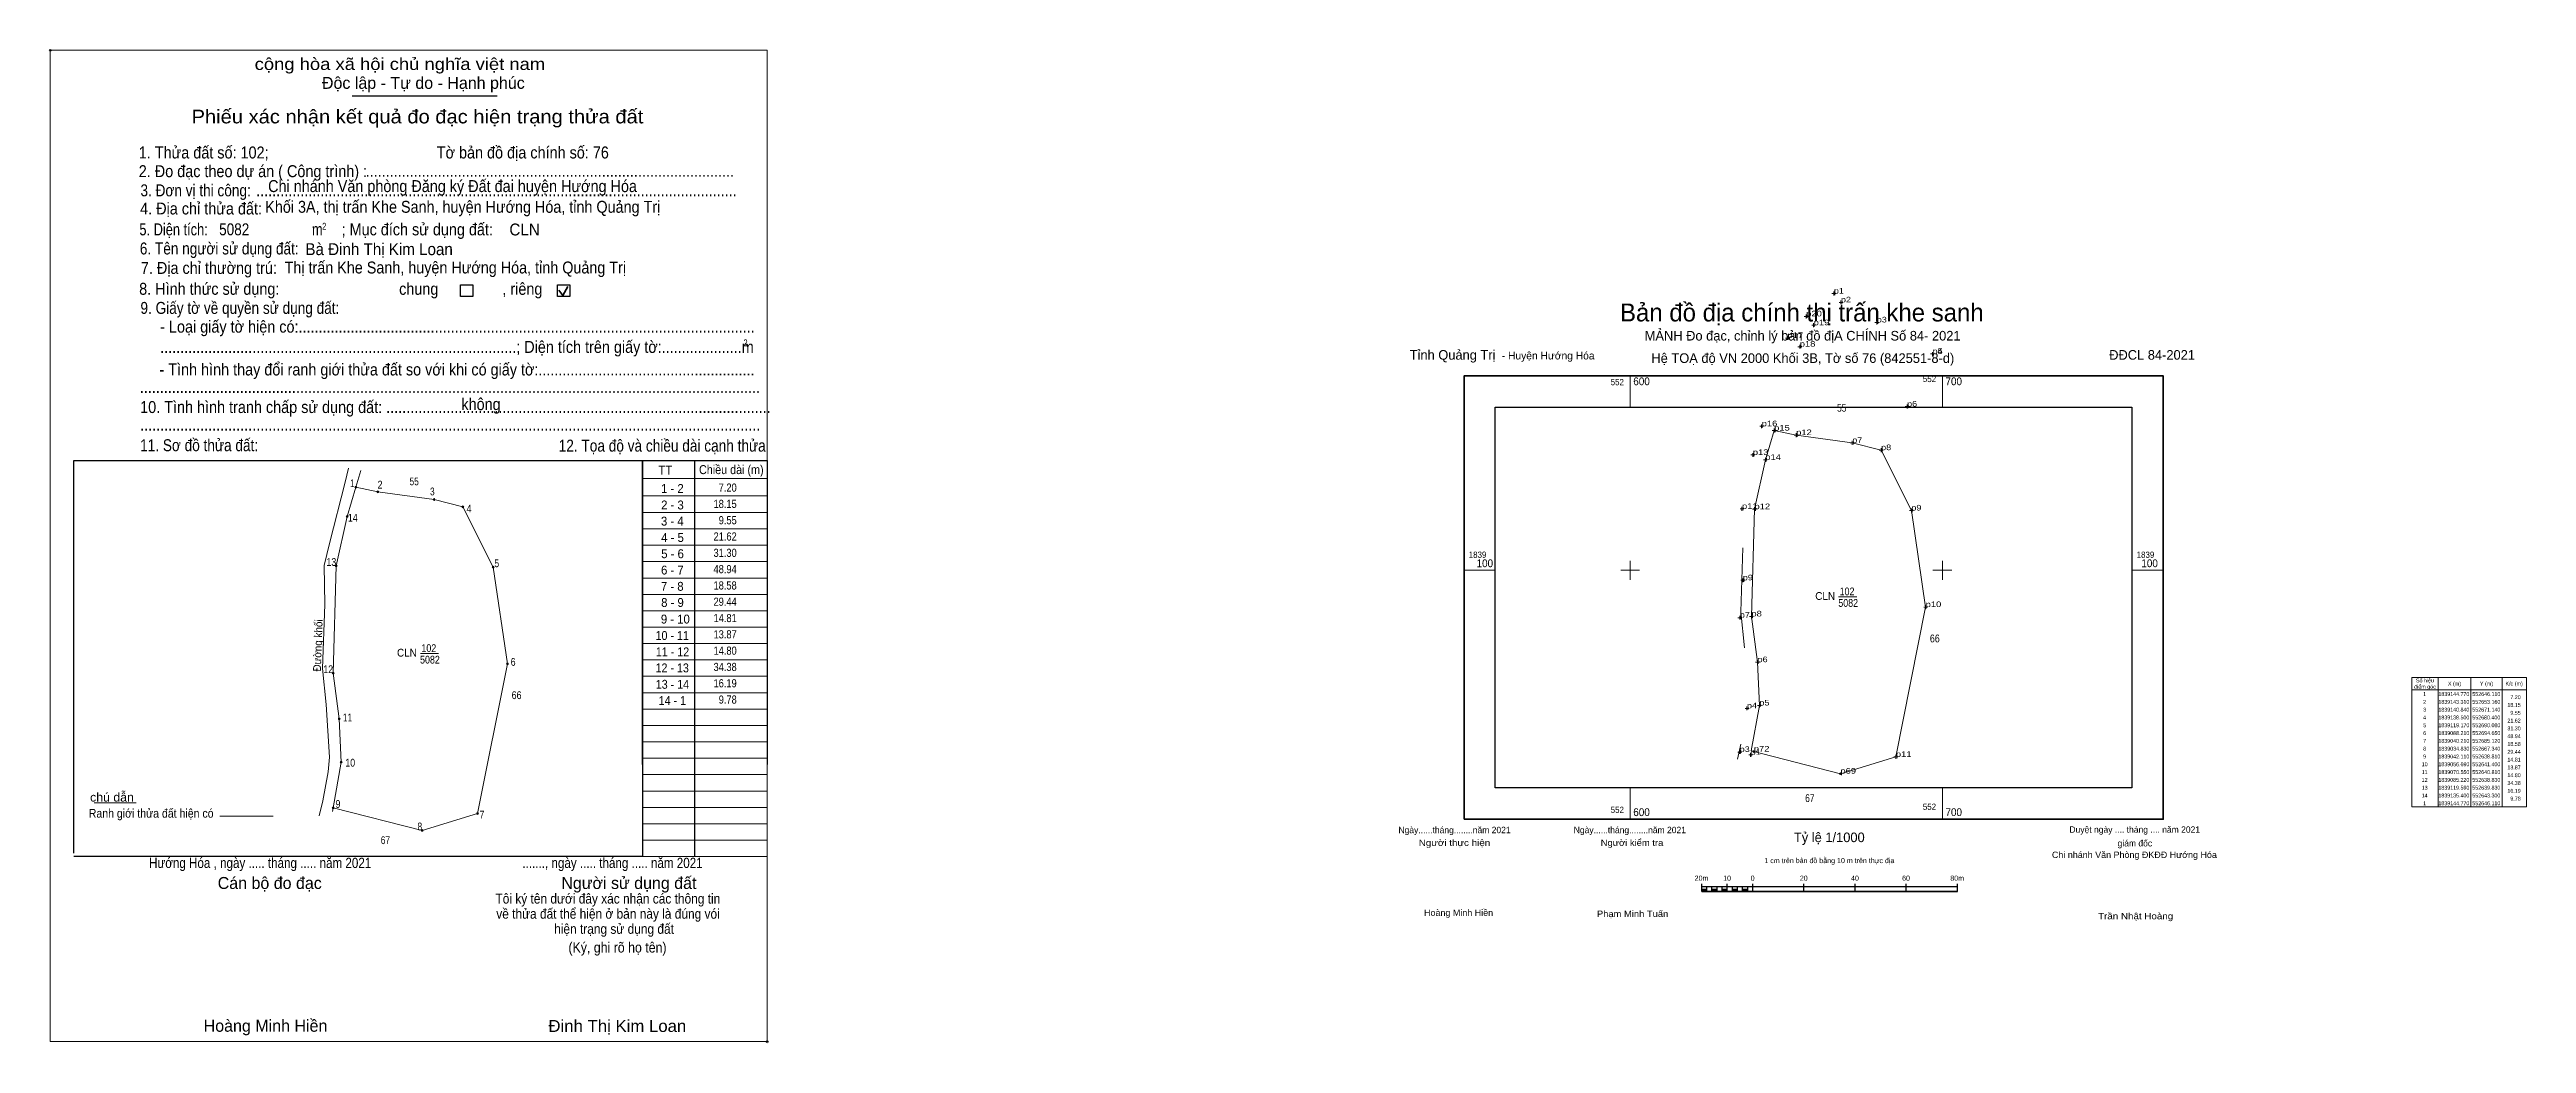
# Model space of a CAD drawing. Header units: metres. Extents: x 552094 to 552887, y 1838948 to 1839267.
import ezdxf
from ezdxf.enums import TextEntityAlignment as Align

# ---------------------------------------------------------------- set-up
doc = ezdxf.new("R2010")
doc.units = ezdxf.units.M
doc.header["$PDMODE"] = 32
doc.header["$PDSIZE"] = 0.5
for name, color, linetype, lineweight in [('1', 7, 'Continuous', 13), ('10', 7, 'Continuous', 13), ('13', 7, 'Continuous', 13), ('15', 7, 'Continuous', 13), ('17', 7, 'Continuous', 13), ('2', 7, 'Continuous', 25), ('23', 7, 'Continuous', 13), ('30', 7, 'Continuous', 13), ('6', 7, 'Continuous', 13), ('63', 7, 'Continuous', 13), ('7', 7, 'Continuous', 13)]:
    doc.layers.add(name, color=color, linetype=linetype, lineweight=lineweight)
doc.layers.add('12', color=7, linetype='Continuous')

msp = doc.modelspace()

# ---------------------------------------------------------------- hatches: boundary and pattern name
at = {"layer": '2'}
for points in [[(552622.91, 1838997.06), (552624.55, 1838997.06), (552624.55, 1838997.88), (552622.91, 1838997.88)], [(552626.19, 1838997.06), (552627.83, 1838997.06), (552627.83, 1838997.88), (552626.19, 1838997.88)], [(552629.47, 1838997.06), (552631.1, 1838997.06), (552631.1, 1838997.88), (552629.47, 1838997.88)], [(552632.74, 1838997.06), (552634.38, 1838997.06), (552634.38, 1838997.88), (552632.74, 1838997.88)], [(552636.02, 1838997.06), (552637.66, 1838997.06), (552637.66, 1838997.88), (552636.02, 1838997.88)]]:
    msp.add_hatch(color=256, dxfattribs=at).paths.add_polyline_path(points)
at = {"layer": '63'}
for points in [[(552192.09, 1839126.6, 1), (552191.49, 1839126.6, 1)], [(552199.14, 1839125.14, 1), (552198.54, 1839125.14, 1)], [(552217.12, 1839122.67, 1), (552216.52, 1839122.67, 1)], [(552189.28, 1839117.23, 1), (552188.68, 1839117.23, 1)], [(552226.38, 1839120.33, 1), (552225.78, 1839120.33, 1)], [(552185.81, 1839101.42, 1), (552185.21, 1839101.42, 1)], [(552236.06, 1839101, 1), (552235.46, 1839101, 1)], [(552184.81, 1839067.05, 1), (552184.21, 1839067.05, 1)], [(552240.63, 1839070.04, 1), (552240.03, 1839070.04, 1)], [(552186.79, 1839052.38, 1), (552186.19, 1839052.38, 1)], [(552187.38, 1839038.52, 1), (552186.78, 1839038.52, 1)], [(552184.79, 1839023.94, 1), (552184.19, 1839023.94, 1)], [(552231.1, 1839022.04, 1), (552230.5, 1839022.04, 1)], [(552213.32, 1839016.66, 1), (552212.72, 1839016.66, 1)]]:
    msp.add_hatch(color=256, dxfattribs=at).paths.add_polyline_path(points)

# ---------------------------------------------------------------- linework, layer by layer
at = {"layer": '1'}
msp.add_lwpolyline([(552191.79, 1839126.6), (552198.84, 1839125.14), (552216.82, 1839122.67), (552226.08, 1839120.33), (552235.76, 1839101), (552240.33, 1839070.04), (552230.8, 1839022.04), (552213.02, 1839016.66), (552184.49, 1839023.94), (552187.08, 1839038.52), (552186.49, 1839052.38), (552184.51, 1839067.05), (552185.51, 1839101.42), (552188.98, 1839117.23)], close=True, dxfattribs=at)
at = {"layer": '10'}
for p, q in [((552634.37, 1839039.48), (552635.48, 1839044.31)), ((552180.05, 1839021.31), (552181.16, 1839026.14))]:
    msp.add_line(p, q, dxfattribs=at)
msp.add_lwpolyline([(552646.11, 1839144.77), (552653.16, 1839143.31), (552671.14, 1839140.84), (552680.4, 1839138.5), (552690.08, 1839119.17), (552694.65, 1839088.21), (552685.12, 1839040.21), (552667.34, 1839034.83), (552638.81, 1839042.11), (552641.4, 1839056.69), (552640.81, 1839070.55), (552638.83, 1839085.22), (552639.83, 1839119.59), (552643.3, 1839135.4)], close=True, dxfattribs=at)
for points in [[(552636.12, 1839107.23), (552635.42, 1839086.72), (552636.62, 1839075.2)], [(552181.8, 1839089.06), (552181.1, 1839068.55), (552182.3, 1839057.03)]]:
    msp.add_lwpolyline(points, dxfattribs=at)
at = {"layer": '13'}
for p, q in [((552666.78, 1839091.46), (552672.6, 1839091.46)), ((552212.46, 1839073.29), (552218.28, 1839073.29))]:
    msp.add_line(p, q, dxfattribs=at)
at = {"layer": '15'}
for p, q in [((552191.79, 1839126.6), (552193.42, 1839131.94)), ((552184.27, 1839022.71), (552184.49, 1839023.94))]:
    msp.add_line(p, q, dxfattribs=at)
for points in [[(552184.51, 1839067.05), (552185.51, 1839101.42), (552188.98, 1839117.23), (552191.79, 1839126.6)], [(552226.08, 1839120.33), (552216.82, 1839122.67), (552198.84, 1839125.14), (552191.79, 1839126.6)], [(552184.51, 1839067.05), (552186.49, 1839052.38), (552187.08, 1839038.52), (552184.49, 1839023.94), (552213.02, 1839016.66), (552230.8, 1839022.04)]]:
    msp.add_lwpolyline(points, dxfattribs=at)
at = {"layer": '17'}
msp.add_line((552107.91, 1839025.5), (552121.44, 1839025.5), dxfattribs=at)
at = {"layer": '2'}
for p, q in [((552190.64, 1839252.06), (552237.08, 1839252.06)), ((552101.39, 1839135.16), (552283.56, 1839135.16)), ((552101.39, 1839009.31), (552101.39, 1839135.16)), ((552283.56, 1839135.16), (552283.56, 1839008.28)), ((552283.56, 1839008.28), (552101.39, 1839008.28)), ((552622.91, 1838997.06), (552622.91, 1838999.52)), ((552622.91, 1838998.7), (552704.81, 1838998.7)), ((552624.55, 1838997.06), (552624.55, 1838998.7)), ((552626.19, 1838997.06), (552626.19, 1838998.7)), ((552627.83, 1838997.06), (552627.83, 1838998.7)), ((552629.47, 1838997.06), (552629.47, 1838998.7)), ((552631.1, 1838997.06), (552631.1, 1838999.52)), ((552632.74, 1838997.06), (552632.74, 1838998.7)), ((552634.38, 1838997.06), (552634.38, 1838998.7)), ((552636.02, 1838997.06), (552636.02, 1838998.7)), ((552637.66, 1838997.06), (552637.66, 1838998.7)), ((552639.29, 1838997.06), (552639.29, 1838999.52)), ((552655.67, 1838997.06), (552655.67, 1838999.52)), ((552672.05, 1838997.06), (552672.05, 1838999.52)), ((552688.43, 1838997.06), (552688.43, 1838999.52)), ((552704.81, 1838997.06), (552704.81, 1838999.52))]:
    msp.add_line(p, q, dxfattribs=at)
at = {"layer": '2', "lineweight": 35}
for p, q in [((552256.79, 1839189.81), (552258.1, 1839188.11)), ((552258.1, 1839188.11), (552259.69, 1839190.96))]:
    msp.add_line(p, q, dxfattribs=at)
at = {"layer": '2', "lineweight": 53}
msp.add_line((552622.91, 1838997.06), (552704.81, 1838997.06), dxfattribs=at)
at = {"layer": '2', "lineweight": 13}
for points in [[(552093.91, 1839266.63), (552323.56, 1839266.63), (552323.56, 1838948.99), (552093.91, 1838948.99)], [(552622.91, 1838997.06), (552624.55, 1838997.06), (552624.55, 1838997.88), (552622.91, 1838997.88)], [(552626.19, 1838997.06), (552627.83, 1838997.06), (552627.83, 1838997.88), (552626.19, 1838997.88)], [(552629.47, 1838997.06), (552631.1, 1838997.06), (552631.1, 1838997.88), (552629.47, 1838997.88)], [(552632.74, 1838997.06), (552634.38, 1838997.06), (552634.38, 1838997.88), (552632.74, 1838997.88)], [(552636.02, 1838997.06), (552637.66, 1838997.06), (552637.66, 1838997.88), (552636.02, 1838997.88)]]:
    msp.add_lwpolyline(points, close=True, dxfattribs=at)
at = {"layer": '2'}
for points in [[(552225.31, 1839191.45), (552229.26, 1839191.45), (552229.26, 1839187.77), (552225.31, 1839187.77)], [(552256.34, 1839191.45), (552260.29, 1839191.45), (552260.29, 1839187.77), (552256.34, 1839187.77)]]:
    msp.add_lwpolyline(points, close=True, dxfattribs=at)
for p in [(552093.91, 1839266.63), (552323.56, 1838948.99)]:
    msp.add_point(p, dxfattribs=at)
at = {"layer": '23'}
msp.add_line((552181.63, 1839101.53), (552181.8, 1839089.06), dxfattribs=at)
for points in [[(552181.63, 1839101.53), (552183.39, 1839108.54), (552188.34, 1839128.25), (552189.43, 1839132.78)], [(552182.3, 1839057.03), (552183.34, 1839040.17), (552182.94, 1839035.4), (552181.16, 1839026.14)]]:
    msp.add_lwpolyline(points, dxfattribs=at)
at = {"layer": '30', "lineweight": 25}
for p, q in [((552283.56, 1839037.77), (552283.56, 1839135.16)), ((552300.27, 1839135.16), (552300.27, 1839008.28))]:
    msp.add_line(p, q, dxfattribs=at)
at = {"layer": '30'}
for p, q in [((552283.56, 1839129.43), (552323.56, 1839129.43)), ((552283.56, 1839123.86), (552323.56, 1839123.86)), ((552283.46, 1839118.51), (552323.45, 1839118.51)), ((552283.56, 1839113.29), (552323.56, 1839113.29)), ((552283.56, 1839108.03), (552323.56, 1839108.03)), ((552283.56, 1839102.78), (552323.56, 1839102.78)), ((552283.56, 1839097.53), (552323.56, 1839097.53)), ((552283.56, 1839092.28), (552323.56, 1839092.28)), ((552283.56, 1839087.03), (552323.56, 1839087.03)), ((552283.56, 1839081.78), (552323.56, 1839081.78)), ((552283.56, 1839076.53), (552323.56, 1839076.53)), ((552283.56, 1839071.28), (552323.56, 1839071.28)), ((552283.56, 1839066.03), (552323.56, 1839066.03)), ((552283.56, 1839060.78), (552323.56, 1839060.78)), ((552283.56, 1839055.53), (552323.56, 1839055.53)), ((552283.56, 1839050.28), (552323.56, 1839050.28)), ((552283.56, 1839045.03), (552323.56, 1839045.03)), ((552283.56, 1839039.78), (552323.56, 1839039.78)), ((552283.56, 1839034.53), (552323.56, 1839034.53)), ((552283.56, 1839029.28), (552323.56, 1839029.28)), ((552283.56, 1839029.26), (552323.56, 1839029.26)), ((552283.56, 1839024.03), (552323.56, 1839024.03)), ((552283.56, 1839018.78), (552323.56, 1839018.78)), ((552283.56, 1839013.53), (552323.56, 1839013.53)), ((552283.56, 1839008.28), (552323.56, 1839008.28))]:
    msp.add_line(p, q, dxfattribs=at)
at = {"layer": '30', "lineweight": 25}
msp.add_lwpolyline([(552283.56, 1839135.16), (552323.56, 1839135.16), (552323.56, 1839037.77)], dxfattribs=at)
at = {"layer": '6'}
msp.add_line((552148.18, 1839021.23), (552165.29, 1839021.23), dxfattribs=at)
at = {"layer": '63'}
for p, q in [((552600, 1839152.31), (552600, 1839162.31)), ((552700, 1839152.31), (552700, 1839162.31)), ((552546.79, 1839100), (552556.79, 1839100)), ((552597, 1839100), (552603, 1839100)), ((552600, 1839097), (552600, 1839103)), ((552697, 1839100), (552703, 1839100)), ((552700, 1839097), (552700, 1839103)), ((552760.75, 1839100), (552770.75, 1839100)), ((552850.42, 1839061.69), (552887.12, 1839061.69)), ((552858.82, 1839065.69), (552858.82, 1839024.19)), ((552869.32, 1839065.69), (552869.32, 1839024.19)), ((552879.32, 1839065.69), (552879.32, 1839024.19)), ((552600, 1839020.25), (552600, 1839030.25)), ((552700, 1839020.25), (552700, 1839030.25))]:
    msp.add_line(p, q, dxfattribs=at)
at = {"layer": '63', "lineweight": 40}
msp.add_lwpolyline([(552546.79, 1839020.25), (552546.79, 1839162.31), (552770.75, 1839162.31), (552770.75, 1839020.25)], close=True, dxfattribs=at)
at = {"layer": '63', "lineweight": 25}
msp.add_lwpolyline([(552556.79, 1839030.25), (552556.79, 1839152.31), (552760.75, 1839152.31), (552760.75, 1839030.25)], close=True, dxfattribs=at)
msp.add_lwpolyline([(552556.79, 1839030.25), (552556.79, 1839152.31), (552760.75, 1839152.31), (552760.75, 1839030.25)], close=True, dxfattribs=at)
msp.add_lwpolyline([(552556.79, 1839030.25), (552556.79, 1839152.31), (552760.75, 1839152.31), (552760.75, 1839030.25)], close=True, dxfattribs=at)
at = {"layer": '63'}
msp.add_lwpolyline([(552850.42, 1839065.69), (552887.12, 1839065.69), (552887.12, 1839024.19), (552850.42, 1839024.19)], close=True, dxfattribs=at)
for centre in [(552191.79, 1839126.6), (552198.84, 1839125.14), (552216.82, 1839122.67), (552188.98, 1839117.23), (552226.08, 1839120.33), (552185.51, 1839101.42), (552235.76, 1839101), (552184.51, 1839067.05), (552240.33, 1839070.04), (552186.49, 1839052.38), (552187.08, 1839038.52), (552184.49, 1839023.94), (552230.8, 1839022.04), (552213.02, 1839016.66)]:
    msp.add_circle(centre, 0.3, dxfattribs=at)
at = {"layer": '7'}
for p, q in [((552665.87, 1839188.68), (552664.63, 1839188.68)), ((552665.25, 1839188.05), (552665.25, 1839189.3)), ((552668.14, 1839185.85), (552666.9, 1839185.85)), ((552667.52, 1839185.23), (552667.52, 1839186.48)), ((552657, 1839181.36), (552655.75, 1839181.36)), ((552656.38, 1839180.73), (552656.38, 1839181.98)), ((552659.41, 1839178.53), (552658.16, 1839178.53)), ((552658.78, 1839177.9), (552658.78, 1839179.15)), ((552679.63, 1839179.42), (552678.38, 1839179.42)), ((552679, 1839178.8), (552679, 1839180.04)), ((552651.02, 1839174.44), (552649.77, 1839174.44)), ((552650.4, 1839173.82), (552650.4, 1839175.07)), ((552654.94, 1839171.66), (552653.69, 1839171.66)), ((552654.32, 1839171.03), (552654.32, 1839172.28)), ((552697.5, 1839169.33), (552696.25, 1839169.33)), ((552697.51, 1839169.33), (552696.26, 1839169.33)), ((552696.87, 1839168.7), (552696.87, 1839169.95)), ((552696.88, 1839168.7), (552696.88, 1839169.95)), ((552688.71, 1839151.83), (552688.71, 1839153.08)), ((552642.74, 1839146.15), (552641.49, 1839146.15)), ((552642.12, 1839145.52), (552642.12, 1839146.77)), ((552646.11, 1839144.14), (552646.11, 1839145.39)), ((552689.34, 1839152.46), (552688.09, 1839152.46)), ((552639.29, 1839136.33), (552639.29, 1839137.58)), ((552646.74, 1839144.77), (552645.49, 1839144.77)), ((552653.79, 1839143.31), (552652.54, 1839143.31)), ((552653.16, 1839142.68), (552653.16, 1839143.93)), ((552671.76, 1839140.84), (552670.52, 1839140.84)), ((552671.14, 1839140.21), (552671.14, 1839141.46)), ((552681.02, 1839138.5), (552679.77, 1839138.5)), ((552680.39, 1839137.88), (552680.39, 1839139.13)), ((552639.91, 1839136.96), (552638.66, 1839136.96)), ((552643.92, 1839135.4), (552642.67, 1839135.4)), ((552643.3, 1839134.77), (552643.3, 1839136.02)), ((552636.44, 1839119.69), (552635.19, 1839119.69)), ((552635.82, 1839119.07), (552635.82, 1839120.31)), ((552640.45, 1839119.59), (552639.21, 1839119.59)), ((552639.83, 1839118.97), (552639.83, 1839120.22)), ((552690.71, 1839119.17), (552689.46, 1839119.17)), ((552690.08, 1839118.54), (552690.08, 1839119.79)), ((552636.7, 1839096.79), (552635.45, 1839096.79)), ((552636.08, 1839096.17), (552636.08, 1839097.41)), ((552635.74, 1839084.81), (552634.49, 1839084.81)), ((552635.12, 1839084.19), (552635.12, 1839085.44)), ((552639.45, 1839085.22), (552638.21, 1839085.22)), ((552638.83, 1839084.59), (552638.83, 1839085.84)), ((552695.27, 1839088.21), (552694.03, 1839088.21)), ((552694.65, 1839087.58), (552694.65, 1839088.83)), ((552641.43, 1839070.55), (552640.19, 1839070.55)), ((552640.81, 1839069.92), (552640.81, 1839071.17)), ((552638.04, 1839055.77), (552636.79, 1839055.77)), ((552637.41, 1839055.14), (552637.41, 1839056.39)), ((552642.03, 1839056.69), (552640.78, 1839056.69)), ((552641.41, 1839056.07), (552641.41, 1839057.31)), ((552635.09, 1839041.16), (552635.09, 1839042.41)), ((552635.72, 1839041.78), (552634.47, 1839041.78)), ((552639.22, 1839040.88), (552637.97, 1839040.88)), ((552638.59, 1839040.26), (552638.59, 1839041.51)), ((552685.74, 1839040.21), (552684.49, 1839040.21)), ((552685.12, 1839039.59), (552685.12, 1839040.83))]:
    msp.add_line(p, q, dxfattribs=at)
for p in [(552639.61, 1839041.91), (552667.34, 1839034.83)]:
    msp.add_point(p, dxfattribs=at)

# ---------------------------------------------------------------- texts
at = {"layer": '1', "width": 0.85}
msp.add_text('5082', height=2.5, dxfattribs=at).set_placement((552215.52, 1839070.12), align=Align.CENTER)
at = {"layer": '10'}
for s, height, width, p in [('2 - 3', 2.851, 0.95, (552293.2, 1839119.51)), ('1 - 2', 2.851, 0.95, (552293.18, 1839124.79)), ('3 - 4', 2.851, 0.95, (552293.155, 1839114.34)), ('4 - 5', 2.851, 0.95, (552293.23, 1839109.08)), ('5 - 6', 2.851, 0.95, (552293.23, 1839103.89)), ('6 - 7', 2.851, 0.95, (552293.185, 1839098.65)), ('7 - 8', 2.851, 0.95, (552293.145, 1839093.44)), ('8 - 9', 2.851, 0.95, (552293.21, 1839088.26)), ('9 - 10', 2.851, 0.95, (552294.13, 1839082.94)), ('10 - 11', 2.851, 0.9, (552293.13, 1839077.68)), ('11 - 12', 2.851, 0.9, (552293.225, 1839072.44)), ('12 - 13', 2.851, 0.9, (552293.125, 1839067.3)), ('13 - 14', 2.851, 0.9, (552293.2, 1839062.04)), ('14 - 1', 2.85, 0.9, (552293.175, 1839056.83))]:
    msp.add_text(s, height=height, dxfattribs=dict(at, width=width)).set_placement(p, align=Align.CENTER)
at = {"layer": '12'}
for s, width, p in [('p1', 1.2, (552665.25, 1839188.68)), ('p2', 1.2, (552667.52, 1839185.85)), ('p20', 1.25, (552656.38, 1839181.36)), ('p19', 1.25, (552658.78, 1839178.53)), ('p3', 1.2, (552679, 1839179.42)), ('p17', 1.25, (552650.4, 1839174.44)), ('p18', 1.25, (552654.32, 1839171.66)), ('p5', 1.2, (552696.87, 1839169.33)), ('p4', 1.2, (552696.88, 1839169.33)), ('p6', 1.2, (552688.71, 1839152.46)), ('p16', 1.25, (552642.12, 1839146.15)), ('p15', 1.25, (552646.11, 1839144.77)), ('p12', 1.25, (552653.16, 1839143.31)), ('p13', 1.25, (552639.29, 1839136.96)), ('p14', 1.25, (552643.3, 1839135.4)), ('p7', 1.2, (552671.14, 1839140.84)), ('p8', 1.2, (552680.4, 1839138.5)), ('p11', 1.25, (552635.82, 1839119.69)), ('p12', 1.25, (552639.83, 1839119.59)), ('p9', 1.2, (552690.08, 1839119.17)), ('p9', 1.2, (552636.08, 1839096.79)), ('p10', 1.25, (552694.65, 1839088.21)), ('p7', 1.2, (552635.12, 1839084.81)), ('p8', 1.25, (552638.83, 1839085.22)), ('p6', 1.2, (552640.81, 1839070.55)), ('p5', 1.2, (552641.4, 1839056.69)), ('p4', 1.2, (552637.42, 1839055.76)), ('p3', 1.2, (552635.09, 1839041.78)), ('p1', 1.2, (552638.59, 1839040.88)), ('p72', 1.25, (552639.61, 1839041.91)), ('p11', 1.25, (552685.12, 1839040.21)), ('p69', 1.25, (552667.34, 1839034.83))]:
    msp.add_text(s, height=1.8, dxfattribs=dict(at, width=width)).set_placement(p)
at = {"layer": '13'}
for s, width, p in [('55', 0.8, (552667.78, 1839150.81)), ('55', 0.8, (552210.47, 1839127.24)), ('CLN', 0.95, (552662.465, 1839090.52)), ('5082', 0.85, (552669.84, 1839088.29)), ('102', 0.85, (552669.48, 1839091.98)), ('CLN', 0.95, (552208.145, 1839072.35)), ('102', 0.85, (552215.16, 1839073.81)), ('66', 0.85, (552697.59, 1839076.91)), ('66', 0.85, (552243.27, 1839058.74)), ('67', 0.8, (552657.55, 1839025.75)), ('67', 0.8, (552201.25, 1839012.27))]:
    msp.add_text(s, height=2.5, dxfattribs=dict(at, width=width)).set_placement(p, align=Align.CENTER)
at = {"layer": '2'}
for s, height, width, p in [('cộng hòa xã hội chủ nghĩa việt nam', 3.833, 1.15, (552159.37, 1839260.33)), ('1. Thửa đất số: 102;                                          Tờ bản đồ địa chính số: 76', 3.836, 0.9, (552122.24, 1839231.97)), ('2. Đo đạc theo dự án ( Công trình) : ', 3.836, 0.9, (552122.24, 1839225.98)), ('Chi nhánh Văn phòng Đăng ký Đất đai huyện Hướng Hóa', 3.832, 0.9, (552163.68, 1839221.2)), ('............................................................................................', 3.836, 0.9, (552194.9, 1839226.09)), ('4. Địa chỉ thửa đất:', 3.836, 0.9, (552122.69, 1839214.02)), ('3. Đơn vị thi công:', 3.836, 0.85, (552122.79, 1839219.84)), ('........................................................................................................................', 3.836, 0.9, (552159.85, 1839219.84)), ('Khối 3A, thị trấn Khe Sanh, huyện Hướng Hóa, tỉnh Quảng Trị', 3.822, 0.9, (552162.77, 1839214.57)), ('5. Diện tích:', 3.836, 0.8, (552122.45, 1839207.33)), ('5082', 3.82, 0.85, (552147.99, 1839207.36)), ('m', 3.833, 0.8, (552177.72, 1839207.33)), ('2', 2.19, 0.8, (552181, 1839209.15)), ('; Mục đích sử dụng đất:', 3.833, 0.9, (552187.22, 1839207.33)), ('CLN', 3.822, 0.95, (552240.98, 1839207.3)), ('6. Tên người sử dụng đất:', 3.836, 0.85, (552122.58, 1839201.21)), ('Bà Đinh Thị Kim Loan', 3.822, 0.95, (552175.62, 1839201)), ('7. Địa chỉ thường trú:', 3.836, 0.9, (552122.91, 1839194.98)), ('Thị trấn Khe Sanh, huyện Hướng Hóa, tỉnh Quảng Trị', 3.822, 0.9, (552168.95, 1839195.12)), ('8. Hình thức sử dụng:', 3.836, 0.9, (552122.37, 1839188.28)), ('9. Giấy tờ về quyền sử dụng đất:', 3.836, 0.85, (552122.79, 1839182.16)), ('chung                , riêng', 3.833, 0.9, (552205.65, 1839188.28)), ('     - Loại giấy tờ hiện có:..................................................................................................................', 3.833, 0.9, (552122.69, 1839176.16)), ('     .........................................................................................; Diện tích trên giấy tờ:....................m', 3.833, 0.9, (552122.69, 1839169.67)), ('2', 2.19, 0.8, (552315.95, 1839171.82)), ('     - Tình hình thay đổi ranh giới thửa đất so với khi có giấy tờ:......................................................', 3.833, 0.9, (552122.47, 1839162.44)), ('...........................................................................................................................................................', 3.833, 0.9, (552122.58, 1839156.87)), ('10. Tình hình tranh chấp sử dụng đất: ................................................................................................', 3.836, 0.9, (552122.69, 1839150.4)), ('không', 3.833, 0.9, (552225.59, 1839151.33)), ('...........................................................................................................................................................', 3.833, 0.9, (552122.69, 1839144.75)), ('11. Sơ đồ thửa đất:', 3.836, 0.85, (552122.69, 1839138.17)), ('12. Tọa độ và chiều dài cạnh thửa', 3.843, 0.85, (552256.77, 1839138.03)), ('Hướng Hóa , ngày ..... tháng ..... năm 2021', 3.276, 0.85, (552125.55, 1839004.61)), ('......., ngày ..... tháng ..... năm 2021', 3.276, 0.85, (552245.13, 1839004.61)), ('(Ký, ghi rõ họ tên)', 3.286, 0.9, (552259.88, 1838977.53)), ('Đinh Thị Kim Loan', 3.822, 1.05, (552253.48, 1838952.08))]:
    msp.add_text(s, height=height, dxfattribs=dict(at, width=width)).set_placement(p)
for s, height, p in [('Độc lập - Tự do - Hạnh phúc', 3.833, (552180.92, 1839254.28)), ('Tỉnh Quảng Trị ', 3.078, (552529.39, 1839167.49)), ('- Huyện Hướng Hóa', 2.456, (552558.87, 1839167.57)), ('Cán bộ đo đạc', 3.833, (552147.53, 1838997.89)), ('Người sử dụng đất', 3.833, (552257.61, 1838997.89)), ('Hoàng Minh Hiền', 3.836, (552143.03, 1838952.14))]:
    msp.add_text(s, height=height, dxfattribs=at).set_placement(p)
for s, height, width, p in [('Phiếu xác nhận kết quả đo đạc hiện trạng thửa đất', 4.38, 1.1, (552211.515, 1839243.21)), ('Người thực hiện', 2.047, 1.15, (552543.72, 1839011.69)), ('Người kiểm tra', 2.047, 1.1, (552600.59, 1839011.69)), ('Chi nhánh Văn Phòng ĐKĐĐ Hướng Hóa', 2.04, 1.05, (552761.525, 1839007.82)), ('Tôi ký tên dưới đây xác nhận các thông tin', 3.167, 0.9, (552272.52, 1838993.21)), ('20m', 1.638, 0.95, (552622.855, 1839000.53)), ('10', 1.638, 0.95, (552631.05, 1839000.53)), ('0', 1.638, 0.9, (552639.235, 1839000.53)), ('20', 1.638, 0.95, (552655.61, 1839000.53)), ('40', 1.638, 0.95, (552672.01, 1839000.53)), ('60', 1.638, 0.95, (552688.37, 1839000.53)), ('80m', 1.638, 0.95, (552704.755, 1839000.53)), ('về thửa đất thể hiện ở bản này là đúng vói', 3.167, 0.9, (552272.565, 1838988.36)), ('hiện trạng sử dụng đất', 3.167, 0.9, (552274.495, 1838983.52)), ('Hoàng Minh Hiền', 2.04, 1.05, (552545.035, 1838989.27)), ('Phạm Minh Tuấn', 2.04, 1.1, (552600.78, 1838988.91)), ('Trần Nhật Hoàng', 2.04, 1.15, (552761.925, 1838988.17))]:
    msp.add_text(s, height=height, dxfattribs=dict(at, width=width)).set_placement(p, align=Align.CENTER)
for s, height, p in [('Bản đồ địa chính thị trấn khe sanh', 5.74, (552655, 1839179.75)), ('MẢNH Đo đạc, chỉnh lý bản đồ địA CHÍNH Số 84- 2021', 3.08, (552655.25, 1839173.63)), ('Hệ TOẠ độ VN 2000 Khối 3B, Tờ số 76 (842551-8-d)', 3.08, (552655.31, 1839166.45)), ('Ngày......tháng........năm 2021', 2.04, (552543.74, 1839015.77)), ('Ngày......tháng........năm 2021', 2.04, (552599.9, 1839015.77)), ('Tỷ lệ 1/1000', 3.08, (552663.795, 1839012.89)), ('Duyệt ngày .... tháng .... năm 2021', 2.04, (552761.635, 1839015.91)), ('giám đốc', 2.04, (552761.67, 1839011.52)), ('1 cm trên bản đồ bằng 10 m trên thực địa', 1.64, (552663.81, 1839006.17)), ('.', 1.095, (552323.512, 1838948.38))]:
    msp.add_text(s, height=height, dxfattribs=at).set_placement(p, align=Align.CENTER)
msp.add_text('ĐĐCL 84-2021', height=3.08, dxfattribs=at).set_placement((552780.93, 1839167.49), align=Align.RIGHT)
at = {"layer": '30'}
for s, height, width, p in [('TT', 2.856, 0.95, (552288.69, 1839130.66)), ('Chiều dài (m)', 2.864, 0.9, (552301.72, 1839130.83))]:
    msp.add_text(s, height=height, dxfattribs=dict(at, width=width)).set_placement(p)
at = {"layer": '6'}
for s, width, p in [('chú dẫn', 1.05, (552106.65, 1839025.89)), ('Ranh giới thửa đất hiện có ', 0.9, (552106.23, 1839020.74))]:
    msp.add_text(s, height=2.807, dxfattribs=dict(at, width=width)).set_placement(p)
at = {"layer": '63'}
for s, height, width, p in [('552', 2, 0.95, (552598, 1839159.31)), ('552', 2, 0.95, (552698, 1839160.31)), (' 1', 2.5, 0.75, (552191.36, 1839126.67)), (' 2', 2.5, 0.85, (552200.33, 1839126.2)), (' 3', 2.5, 0.8, (552217.03, 1839124.02)), ('18.15', 2.612, 0.85, (552313.79, 1839119.98)), ('7.20', 2.612, 0.85, (552313.79, 1839125.2)), (' 14', 2.5, 0.85, (552192.39, 1839115.59)), (' 4', 2.5, 0.85, (552228.85, 1839118.55)), ('9.55', 2.612, 0.85, (552313.8, 1839114.75)), ('31.30', 2.612, 0.85, (552313.79, 1839104.3)), ('21.62', 2.612, 0.85, (552313.8, 1839109.53)), (' 13', 2.5, 0.85, (552185.51, 1839101.42)), (' 5', 2.5, 0.8, (552237.68, 1839101)), ('48.94', 2.612, 0.85, (552313.79, 1839099.08)), ('29.44', 2.612, 0.85, (552313.79, 1839088.63)), ('18.58', 2.612, 0.85, (552313.79, 1839093.85)), ('14.81', 2.612, 0.85, (552313.79, 1839083.4)), ('13.87', 2.612, 0.85, (552313.79, 1839078.18)), ('14.80', 2.612, 0.85, (552313.79, 1839072.95)), (' 12', 2.5, 0.85, (552184.51, 1839067.05)), (' 6', 2.5, 0.85, (552242.96, 1839069.4)), ('34.38', 2.612, 0.85, (552313.79, 1839067.73)), ('16.19', 2.612, 0.85, (552313.79, 1839062.5)), ('9.78', 2.612, 0.85, (552313.8, 1839057.28)), ('7.20', 1.25, 0.85, (552885.27, 1839058.72)), (' 11', 2.5, 0.8, (552190.61, 1839051.6)), ('31.30', 1.25, 0.85, (552885.27, 1839048.72)), ('21.62', 1.25, 0.85, (552885.27, 1839051.22)), ('18.15', 1.25, 0.85, (552885.27, 1839056.22)), ('9.55', 1.25, 0.85, (552885.27, 1839053.72)), ('48.94', 1.25, 0.85, (552885.27, 1839046.22)), ('29.44', 1.25, 0.85, (552885.27, 1839041.22)), ('18.58', 1.25, 0.85, (552885.27, 1839043.72)), (' 10', 2.5, 0.85, (552191.56, 1839037.1)), ('14.81', 1.25, 0.85, (552885.27, 1839038.72)), ('13.87', 1.25, 0.85, (552885.27, 1839036.22)), ('14.80', 1.25, 0.85, (552885.27, 1839033.72)), (' 9', 2.5, 0.85, (552186.84, 1839023.87)), ('34.38', 1.25, 0.85, (552885.27, 1839031.22)), ('16.19', 1.25, 0.85, (552885.27, 1839028.72)), ('9.78', 1.25, 0.85, (552885.27, 1839026.22)), (' 8', 2.5, 0.8, (552213.02, 1839016.66)), (' 7', 2.5, 0.8, (552232.93, 1839020.48)), ('552', 2, 0.95, (552598, 1839022.25)), ('552', 2, 0.95, (552698, 1839023.25))]:
    msp.add_text(s, height=height, dxfattribs=dict(at, width=width)).set_placement(p, align=Align.RIGHT)
at = {"layer": '63', "width": 0.95}
for s, height, p in [('600', 2.5, (552601, 1839159.31)), ('700', 2.5, (552701, 1839159.31)), ('1839', 2, (552548.29, 1839104)), ('1839', 2, (552548.29, 1839104)), ('1839', 2, (552762.25, 1839104)), ('1839', 2, (552762.25, 1839104)), ('100', 2.5, (552550.79, 1839101)), ('100', 2.5, (552763.75, 1839101)), ('600', 2.5, (552601, 1839021.25)), ('700', 2.5, (552701, 1839021.25))]:
    msp.add_text(s, height=height, dxfattribs=at).set_placement(p)
msp.add_text('Đường khối', height=2.5, rotation=88.045, dxfattribs=at).set_placement((552180.855, 1839075.892), align=Align.CENTER)
at = {"layer": '63'}
for s, width, p in [('điểm góc', 0.9, (552854.62, 1839062.07)), ('Số hiệu', 0.85, (552854.62, 1839064.07)), (' 2', 0.85, (552854.275, 1839057.22)), (' 1', 0.75, (552854.27, 1839059.72)), ('1839144.770', 0.85, (552863.87, 1839059.72)), ('1839143.310', 0.85, (552863.87, 1839057.22)), ('X (m)', 0.95, (552864.07, 1839063.07)), ('552646.110', 0.85, (552874.27, 1839059.72)), ('552653.160', 0.85, (552874.27, 1839057.22)), ('Y (m)', 0.95, (552874.325, 1839063.07)), ('K/c (m)', 0.95, (552883.165, 1839063.07)), (' 4', 0.85, (552854.27, 1839052.22)), (' 3', 0.8, (552854.265, 1839054.72)), (' 5', 0.8, (552854.275, 1839049.72)), ('1839140.840', 0.85, (552863.87, 1839054.72)), ('1839138.500', 0.85, (552863.87, 1839052.22)), ('1839119.170', 0.85, (552863.87, 1839049.72)), ('552671.140', 0.85, (552874.27, 1839054.72)), ('552680.400', 0.85, (552874.27, 1839052.22)), ('552690.080', 0.85, (552874.27, 1839049.72)), (' 8', 0.8, (552854.275, 1839042.22)), (' 6', 0.85, (552854.275, 1839047.22)), (' 7', 0.8, (552854.275, 1839044.72)), ('1839088.210', 0.85, (552863.87, 1839047.22)), ('1839040.210', 0.85, (552863.87, 1839044.72)), ('1839034.830', 0.85, (552863.87, 1839042.22)), ('552694.650', 0.85, (552874.27, 1839047.22)), ('552685.120', 0.85, (552874.27, 1839044.72)), ('552667.340', 0.85, (552874.27, 1839042.22)), (' 10', 0.85, (552854.27, 1839037.22)), (' 11', 0.8, (552854.27, 1839034.72)), (' 9', 0.85, (552854.27, 1839039.72)), ('1839042.110', 0.85, (552863.87, 1839039.72)), ('1839056.690', 0.85, (552863.87, 1839037.22)), ('1839070.550', 0.85, (552863.87, 1839034.72)), ('552638.810', 0.85, (552874.27, 1839039.72)), ('552641.400', 0.85, (552874.27, 1839037.22)), ('552640.810', 0.85, (552874.27, 1839034.72)), (' 12', 0.85, (552854.265, 1839032.22)), (' 14', 0.85, (552854.27, 1839027.22)), (' 13', 0.85, (552854.275, 1839029.72)), ('1839085.220', 0.85, (552863.87, 1839032.22)), ('1839119.590', 0.85, (552863.87, 1839029.72)), ('1839135.400', 0.85, (552863.87, 1839027.22)), ('552638.830', 0.85, (552874.27, 1839032.22)), ('552639.830', 0.85, (552874.27, 1839029.72)), ('552643.300', 0.85, (552874.27, 1839027.22)), (' 1', 0.75, (552854.27, 1839024.72)), ('1839144.770', 0.85, (552863.87, 1839024.72)), ('552646.110', 0.85, (552874.27, 1839024.72))]:
    msp.add_text(s, height=1.25, dxfattribs=dict(at, width=width)).set_placement(p, align=Align.CENTER)

doc.saveas('drawing.dxf')
